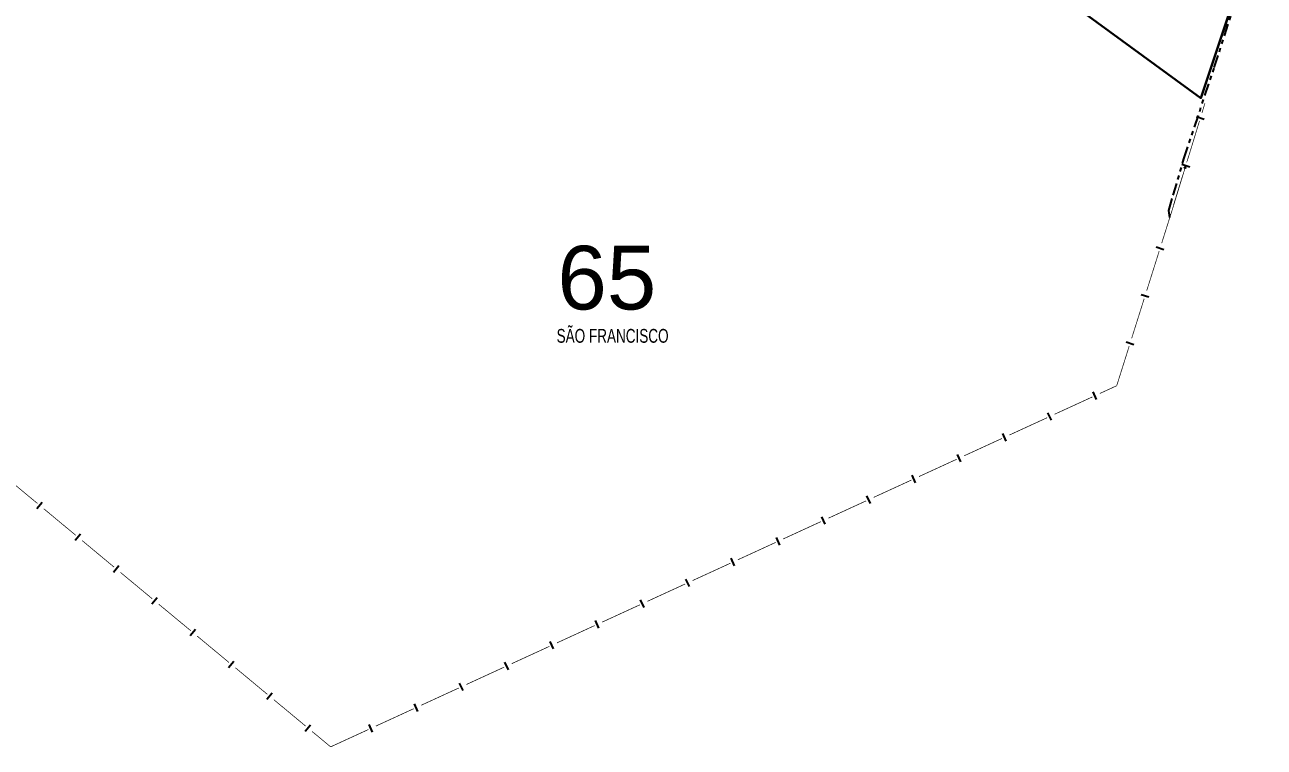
# Model space of a CAD drawing. Extents: x 207981 to 210201, y 4876477 to 4878908.
# Drawn here: x 209309.6 to 209757.6, y 4876476.8 to 4876737.8 of the extents above; entities that cross this region are included whole.
import ezdxf

# ---------------------------------------------------------------- set-up
doc = ezdxf.new("R2010")
doc.units = 0
doc.header["$LTSCALE"] = 1.5
doc.header["$MEASUREMENT"] = 0
doc.linetypes.add('TRACO_25', pattern=[8, 3, -1, 1, -1, 1, -1])
for name, color, linetype in [('CD_MALHA_LOTES', 7, 'CONTINUOUS'), ('LM-LIM-SETORES-BAIRROS', 250, 'CONTINUOUS'), ('LM-TXT-LSB', 7, 'CONTINUOUS'), ('RU-QUADRA', 210, 'CONTINUOUS'), ('SV-EIXO-RUA-N-PAV', 6, 'CONTINUOUS'), ('SV-RUA-NAO-PAV', 7, 'CONTINUOUS')]:
    doc.layers.add(name, color=color, linetype=linetype)
doc.styles.add('ARIAL', font='ARIAL.SHX')
doc.styles.add('SWIS', font='swissko.ttf')

msp = doc.modelspace()

# ---------------------------------------------------------------- linework, layer by layer
at = {"layer": 'CD_MALHA_LOTES', "linetype": 'Continuous', "flags": 128}
for points in [[(209734.71, 4876711.23), (209757.600945, 4876780.126009)], [(209680.74, 4876750.78), (209734.71, 4876711.23)]]:
    msp.add_lwpolyline(points, dxfattribs=at)
at = {"layer": 'LM-LIM-SETORES-BAIRROS', "const_width": 0.25}
for points in [[(209735.106021, 4876705.952985), (209735.986043, 4876708.821009)], [(209735.986043, 4876708.821009), (209736.161788, 4876709.393767)], [(209736.161788, 4876709.393767), (209736.164968, 4876709.403431)], [(209729.825888, 4876688.744841), (209734.225999, 4876703.084961)], [(209724.545756, 4876671.536698), (209728.945866, 4876685.876818)], [(209720.540793, 4876658.855976), (209724.455966, 4876671.252403)], [(209724.455966, 4876671.252403), (209724.545756, 4876671.536698)], [(209715.119783, 4876641.691692), (209719.637291, 4876655.995262)], [(209709.698774, 4876624.527407), (209714.216282, 4876638.830978)], [(209704.277764, 4876607.363123), (209708.795272, 4876621.666693)], [(209698.225277, 4876604.583951), (209703.677919, 4876607.087687)], [(209703.677919, 4876607.087687), (209704.277764, 4876607.363123)], [(209681.867351, 4876597.072741), (209695.498956, 4876603.332083)], [(209665.509426, 4876589.561532), (209679.14103, 4876595.820873)], [(209649.1515, 4876582.050322), (209662.783105, 4876588.309663)], [(209632.793575, 4876574.539113), (209646.425179, 4876580.798454)], [(209302.594478, 4876574.408494), (209314.139019, 4876564.831251)], [(209616.435649, 4876567.027903), (209630.067254, 4876573.287244)], [(209316.447927, 4876562.915803), (209327.992468, 4876553.338561)], [(209600.077723, 4876559.516693), (209613.709328, 4876565.776035)], [(209583.719798, 4876552.005484), (209597.351402, 4876558.264825)], [(209330.301376, 4876551.423112), (209341.845917, 4876541.84587)], [(209567.361872, 4876544.494274), (209580.993477, 4876550.753616)], [(209344.154825, 4876539.930421), (209355.699366, 4876530.353179)], [(209551.003946, 4876536.983065), (209564.635551, 4876543.242406)], [(209534.646021, 4876529.471855), (209548.277625, 4876535.731196)], [(209358.008275, 4876528.43773), (209369.552816, 4876518.860488)], [(209518.288095, 4876521.960646), (209531.9197, 4876528.219987)], [(209501.93017, 4876514.449436), (209515.561774, 4876520.708777)], [(209371.861724, 4876516.94504), (209383.406265, 4876507.367797)], [(209485.572244, 4876506.938226), (209499.203849, 4876513.197568)], [(209385.715173, 4876505.452349), (209397.259714, 4876495.875106)], [(209469.214318, 4876499.427017), (209482.845923, 4876505.686358)], [(209452.856393, 4876491.915807), (209466.487997, 4876498.175149)], [(209399.568622, 4876493.959658), (209411.113164, 4876484.382415)], [(209436.498467, 4876484.404598), (209450.130072, 4876490.663939)], [(209413.422072, 4876482.466967), (209419.57916, 4876477.359104)], [(209420.140541, 4876476.893388), (209433.772146, 4876483.152729)], [(209419.57916, 4876477.359104), (209420.140541, 4876476.893388)]]:
    msp.add_lwpolyline(points, dxfattribs=at)
at = {"layer": 'LM-LIM-SETORES-BAIRROS'}
for points in [[(209735.953351, 4876703.600958), (209733.085328, 4876704.48098)], [(209730.673219, 4876686.392814), (209727.805195, 4876687.272837)], [(209721.368815, 4876656.497082), (209718.508101, 4876657.400584)], [(209715.947806, 4876639.332798), (209713.087092, 4876640.2363)], [(209710.526796, 4876622.168514), (209707.666082, 4876623.072016)], [(209697.033664, 4876602.386212), (209695.781796, 4876605.112533)], [(209680.675738, 4876594.875002), (209679.42387, 4876597.601323)], [(209664.317813, 4876587.363792), (209663.065944, 4876590.090113)], [(209647.959887, 4876579.852583), (209646.708019, 4876582.578904)], [(209631.601961, 4876572.341373), (209630.350093, 4876575.067694)], [(209615.244036, 4876564.830164), (209613.992167, 4876567.556485)], [(209313.95093, 4876563.038315), (209315.866379, 4876565.347223)], [(209598.88611, 4876557.318954), (209597.634242, 4876560.045275)], [(209327.80438, 4876551.545624), (209329.719828, 4876553.854532)], [(209582.528184, 4876549.807745), (209581.276316, 4876552.534065)], [(209566.170259, 4876542.296535), (209564.918391, 4876545.022856)], [(209341.657829, 4876540.052933), (209343.573277, 4876542.361841)], [(209549.812333, 4876534.785325), (209548.560465, 4876537.511646)], [(209355.511278, 4876528.560242), (209357.426727, 4876530.86915)], [(209533.454408, 4876527.274116), (209532.202539, 4876530.000437)], [(209517.096482, 4876519.762906), (209515.844614, 4876522.489227)], [(209369.364728, 4876517.067551), (209371.280176, 4876519.376459)], [(209500.738556, 4876512.251697), (209499.486688, 4876514.978018)], [(209383.218177, 4876505.57486), (209385.133625, 4876507.883768)], [(209484.380631, 4876504.740487), (209483.128762, 4876507.466808)], [(209468.022705, 4876497.229277), (209466.770837, 4876499.955598)], [(209397.071626, 4876494.082169), (209398.987075, 4876496.391078)], [(209451.66478, 4876489.718068), (209450.412911, 4876492.444389)], [(209410.925075, 4876482.589478), (209412.840524, 4876484.898387)], [(209435.306854, 4876482.206858), (209434.054986, 4876484.933179)]]:
    msp.add_lwpolyline(points, dxfattribs=at)
at = {"layer": 'RU-QUADRA', "linetype": 'Continuous', "flags": 128}
msp.add_lwpolyline([(209749.468989, 4876755.647696), (209734.71, 4876711.23), (209680.74, 4876750.78)], dxfattribs=at)
at = {"layer": 'SV-EIXO-RUA-N-PAV', "const_width": 0.18}
for points in [[(209732.193863, 4876696.534024), (209729.56035, 4876688.05192)], [(209732.229381, 4876696.64705), (209732.193863, 4876696.534024)], [(209733.128772, 4876699.509059), (209732.229381, 4876696.64705)], [(209728.374287, 4876684.231808), (209726.891708, 4876679.456668)], [(209726.867332, 4876679.378156), (209724.82445, 4876672.768885)], [(209726.891708, 4876679.456668), (209726.867332, 4876679.378156)]]:
    msp.add_lwpolyline(points, dxfattribs=at)
at = {"layer": 'SV-EIXO-RUA-N-PAV'}
msp.add_lwpolyline([(209729.115052, 4876686.246442), (209729.138437, 4876686.203486), (209729.149751, 4876686.161786), (209729.149177, 4876686.12429), (209729.14003, 4876686.091288), (209729.12687, 4876686.058579), (209729.106326, 4876686.02853), (209729.076136, 4876686.000229), (209729.03321, 4876685.976468), (209728.989731, 4876685.967686), (209728.95294, 4876685.966282), (209728.917978, 4876685.973838), (209728.886418, 4876685.987155), (209728.855909, 4876686.009528), (209728.827528, 4876686.040402), (209728.80468, 4876686.084143), (209728.793869, 4876686.125101), (209728.795376, 4876686.161355), (209728.803195, 4876686.196454), (209728.817032, 4876686.229686), (209728.837368, 4876686.259068), (209728.868505, 4876686.287588), (209728.911977, 4876686.309566), (209728.952704, 4876686.320816), (209728.988969, 4876686.319818), (209729.023352, 4876686.311341), (209729.056319, 4876686.29854), (209729.087386, 4876686.279146), (209729.115052, 4876686.246442)], close=True, dxfattribs=at)
for points in [[(209728.817032, 4876686.229686), (209728.793869, 4876686.125101)], [(209728.82652, 4876686.240044), (209728.80071, 4876686.110895)], [(209728.837368, 4876686.259068), (209728.80468, 4876686.084143)], [(209728.853576, 4876686.267363), (209728.817961, 4876686.069819)], [(209728.868505, 4876686.287588), (209728.827528, 4876686.040402)], [(209728.890563, 4876686.294456), (209728.842132, 4876686.028024)], [(209728.911977, 4876686.309566), (209728.855909, 4876686.009528)], [(209728.93074, 4876686.313415), (209728.871564, 4876686.003169)], [(209728.952704, 4876686.320816), (209728.886418, 4876685.987155)], [(209728.969073, 4876686.31723), (209728.902614, 4876685.983528)], [(209728.988969, 4876686.319818), (209728.917978, 4876685.973838)], [(209729.004978, 4876686.313226), (209728.933485, 4876685.972514)], [(209729.023352, 4876686.311341), (209728.95294, 4876685.966282)], [(209729.039759, 4876686.300999), (209728.974513, 4876685.971206)], [(209729.056319, 4876686.29854), (209728.989731, 4876685.967686)], [(209729.070315, 4876686.284368), (209729.013251, 4876685.976324)], [(209729.087386, 4876686.279146), (209729.03321, 4876685.976468)], [(209729.099252, 4876686.262525), (209729.053922, 4876685.992272)], [(209729.115052, 4876686.246442), (209729.076136, 4876686.000229)], [(209729.126839, 4876686.222526), (209729.093021, 4876686.021567)], [(209729.138437, 4876686.203486), (209729.106326, 4876686.02853)], [(209729.144989, 4876686.179743), (209729.11828, 4876686.052302)], [(209729.149751, 4876686.161786), (209729.12687, 4876686.058579)]]:
    msp.add_lwpolyline(points, dxfattribs=at)
at = {"layer": 'SV-RUA-NAO-PAV', "linetype": 'TRACO_25'}
msp.add_polyline3d([(209723.465948, 4876668.117756, 12.073623), (209723.158706, 4876670.689409, 12.073623), (209724.69753, 4876676.171131, 12.073623), (209728.594697, 4876689.395284, 12.073623), (209739.54766, 4876722.345615, 12.309575), (209750.306699, 4876755.645368, 11.902021)], dxfattribs=at)

# ---------------------------------------------------------------- texts
at = {"layer": 'LM-TXT-LSB', "style": 'SWIS'}
msp.add_text('65', height=23, dxfattribs=at).set_placement((209502.110268, 4876634.923498))
at = {"layer": 'LM-TXT-LSB', "style": 'ARIAL', "width": 0.7}
msp.add_text('SÃO FRANCISCO', height=5, dxfattribs=at).set_placement((209501.823085, 4876622.888899))

doc.saveas('drawing.dxf')
